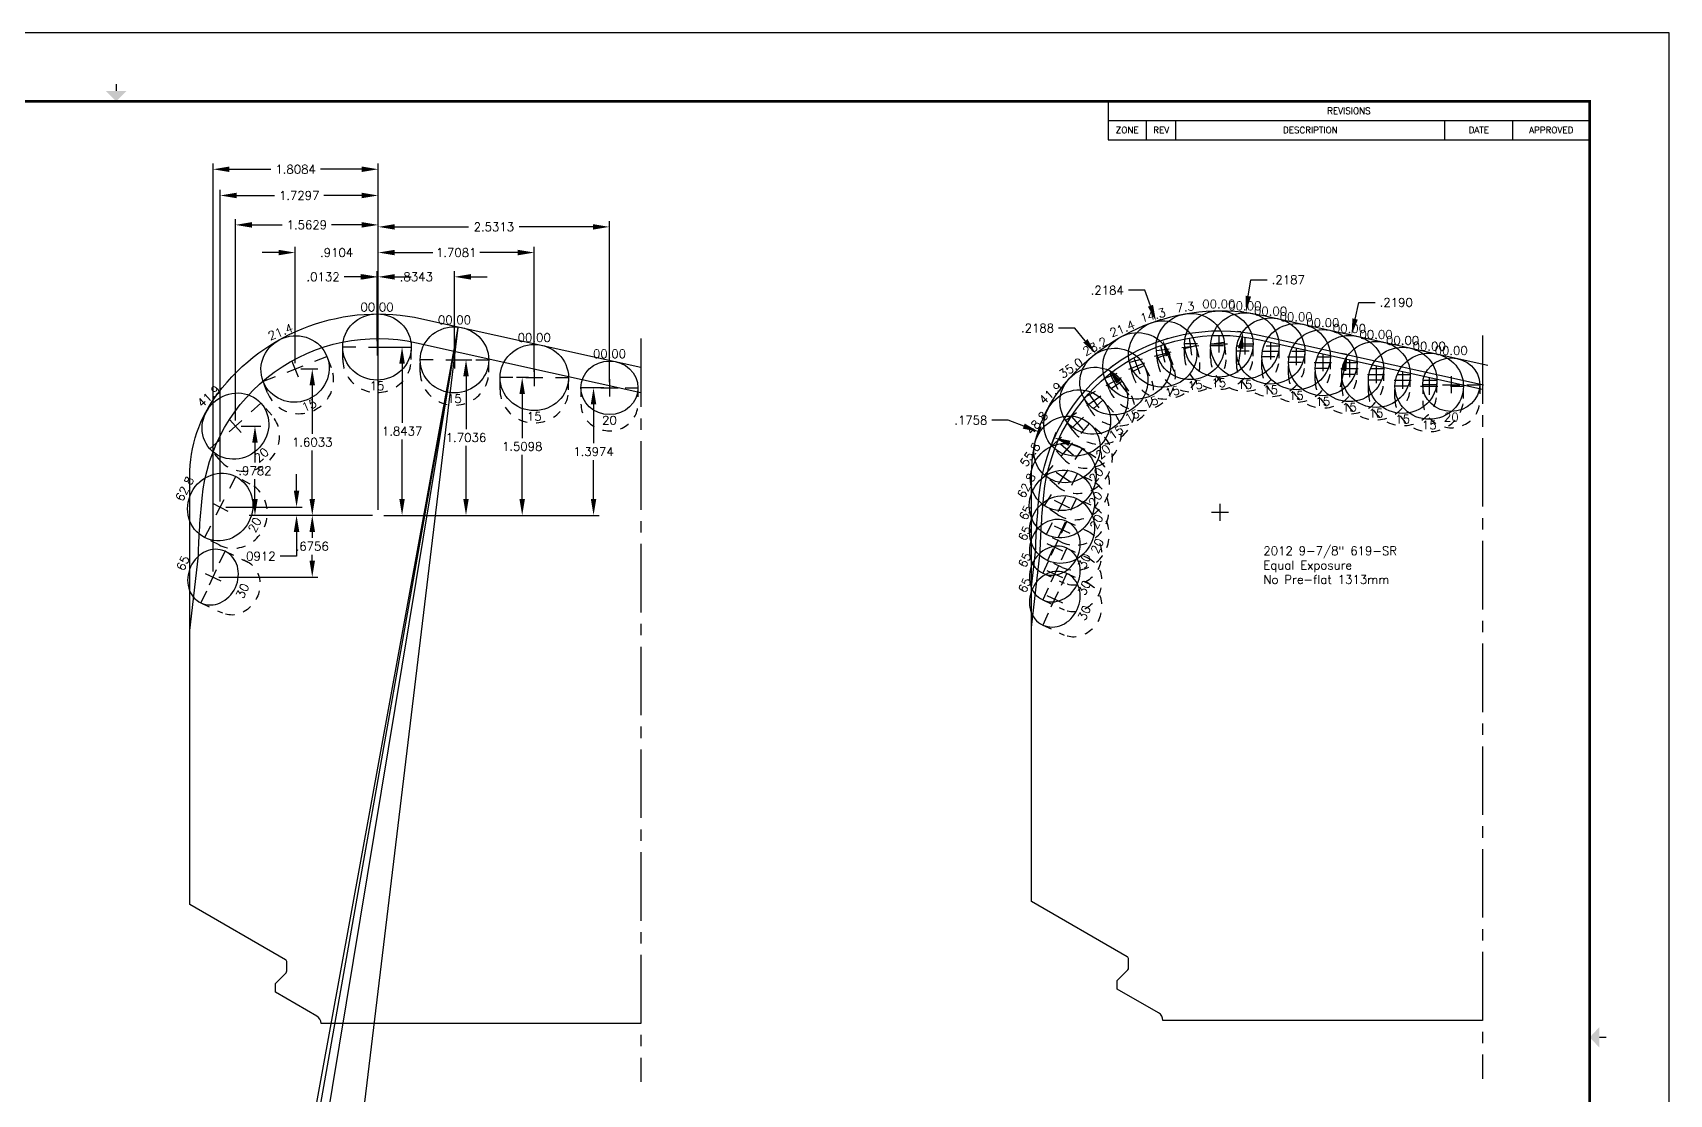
# Model space of a CAD drawing. Extents: x 0 to 34, y 0 to 22.
# Drawn here: x 16.09 to 34, y 10.38 to 22 of the extents above; entities that cross this region are included whole.
import ezdxf
from ezdxf.enums import TextEntityAlignment as Align

# ---------------------------------------------------------------- set-up
doc = ezdxf.new("R2010")
doc.units = 0
doc.header["$MEASUREMENT"] = 0
doc.header["$PDMODE"] = 3
doc.linetypes.add('CENTER2', pattern=[1.125, 0.75, -0.125, 0.125, -0.125])
doc.linetypes.add('HIDDEN2', pattern=[0.1875, 0.125, -0.0625])
doc.layers.get('0').update_dxf_attribs({"linetype": 'CONTINUOUS'})
doc.layers.get('Defpoints').update_dxf_attribs({"color": 10, "linetype": 'CONTINUOUS'})
for name, color, linetype in [('Blade1', 40, 'CONTINUOUS'), ('Blade3', 210, 'CONTINUOUS'), ('Blade5', 112, 'CONTINUOUS'), ('CLine', 5, 'CENTER2'), ('Dims', 4, 'CONTINUOUS'), ('Title Block', 7, 'CONTINUOUS')]:
    doc.layers.add(name, color=color, linetype=linetype)
doc.styles.add('RomanD', font='romand.shx', dxfattribs={"width": 0.9})
doc.styles.add('RomanS', font='romans')
doc.dimstyles.get("Standard").update_dxf_attribs({"dimtxt": 0.094, "dimasz": 0.18, "dimexe": 0.0625, "dimexo": 0.0625, "dimgap": 0.045, "dimtad": 0, "dimtih": 1, "dimtoh": 1, "dimdec": 4, "dimzin": 4, "dimdsep": 46, "dimtxsty": 'RomanS', "dimcen": 0.09, "dimazin": 1, "dimtfac": 1, "dimtdec": 4, "dimtofl": 0, "dimtmove": 0, "dimatfit": 1, "dimfxl": 1, "dimtolj": 1, "dimtzin": 0, "dimarcsym": 0})

# ---------------------------------------------------------------- blocks, each defined once
blk = doc.blocks.new('COT_Dblock')
at = {"layer": 'Defpoints'}
blk.add_point((33.812, 21.812), dxfattribs=at)
at = {"layer": 'Title Block'}
for p, q in [((27.857, 21.25), (27.857, 20.828)), ((27.857, 21.039), (33.13, 21.039)), ((28.278, 20.828), (28.278, 21.039)), ((28.599, 20.828), (28.599, 21.039)), ((31.544, 20.828), (31.544, 21.039)), ((32.286, 20.828), (32.286, 21.039)), ((27.857, 20.828), (33.13, 20.828))]:
    blk.add_line(p, q, dxfattribs=at)
at = {"layer": 'Title Block', "color": 8}
blk.add_lwpolyline([(0, 0), (34, 0), (34, 22), (0, 22)], close=True, dxfattribs=at)
at = {"layer": 'Title Block', "const_width": 0.015}
for points in [[(17, 21.438), (17, 21.363)], [(33.31, 11), (33.235, 11)]]:
    blk.add_lwpolyline(points, dxfattribs=at)
at = {"layer": 'Title Block', "const_width": 0.03}
blk.add_lwpolyline([(33.13, 21.25), (0.87, 21.25), (0.87, 0.75), (33.13, 0.75)], close=True, dxfattribs=at)
at = {"layer": 'Title Block'}
for points in [[(16.887, 21.363), (17.113, 21.363), (17, 21.25)], [(33.235, 10.887), (33.235, 11.113), (33.13, 11)]]:
    blk.add_solid(points, dxfattribs=at)
at = {"layer": 'Title Block', "style": 'RomanS'}
for s, height, p in [('REVISIONS', 0.0703, (30.493, 21.145)), ('ZONE', 0.0703, (28.067, 20.934)), ('REV', 0.0703, (28.439, 20.934)), ('DESCRIPTION', 0.07031, (30.071, 20.934)), ('DATE', 0.0703, (31.915, 20.934)), ('APPROVED', 0.0703, (32.708, 20.934))]:
    blk.add_text(s, height=height, dxfattribs=at).set_placement(p, align=Align.MIDDLE_CENTER)
at = {"layer": 'Title Block', "color": 1, "style": 'RomanS', "flags": 8}
for tag, p in [('FNAME', (0.62, 3.75)), ('REVDATE', (0.62, 2.25)), ('USER', (0.62, 0.75))]:
    blk.add_attdef(tag, text='', height=0.047, rotation=90, dxfattribs=at).set_placement(p, align=Align.BOTTOM_LEFT)
at = {"layer": 'Title Block', "color": 3, "style": 'RomanS', "flags": 8}
blk.add_attdef('DRAWN', text='', height=0.11, dxfattribs=at).set_placement((28.7, 1.984), align=Align.MIDDLE_CENTER)
for tag, p in [('DDATE', (28.356, 1.672)), ('CHECK', (28.356, 1.406)), ('MATRL', (28.356, 1.149)), ('PDATE', (28.356, 0.883)), ('SCALE', (29.896, 0.855)), ('SHEET', (32.005, 0.855))]:
    blk.add_attdef(tag, text='', height=0.094, dxfattribs=at).set_placement(p, align=Align.MIDDLE_LEFT)
at = {"layer": 'Title Block', "color": 3, "style": 'RomanD', "width": 0.9, "flags": 8}
for tag, height, p in [('TITL1', 0.125, (31.337, 1.684)), ('TITL2', 0.094, (31.337, 1.514)), ('TITL3', 0.094, (31.337, 1.374))]:
    blk.add_attdef(tag, text='', height=height, dxfattribs=at).set_placement(p, align=Align.MIDDLE_CENTER)
at = {"layer": 'Title Block', "color": 3, "style": 'RomanS', "flags": 8}
for tag, p in [('FSCM#', (30.337, 1.121)), ('DWG#', (31.81, 1.121)), ('REV#', (32.97, 1.121))]:
    blk.add_attdef(tag, text='', height=0.094, dxfattribs=at).set_placement(p, align=Align.TOP_CENTER)
blk = doc.blocks.new('CMark')
at = {"layer": 'CLine'}
for p, q in [((-0.094, 0), (0.094, 0)), ((0, 0.094), (0, -0.094))]:
    blk.add_line(p, q, dxfattribs=at)
blk = doc.blocks.new('1613@20')
for p, q in [((-0.17, 0), (-0.312, 0)), ((0.171, 0), (0.312, 0))]:
    blk.add_line(p, q)
at = {"color": 8, "linetype": 'HIDDEN2', "ltscale": 0.5}
blk.add_line((-0.312, 0), (-0.312, -0.178), dxfattribs=at)
at = {"color": 8, "linetype": 'HIDDEN2', "ltscale": 0.5, "flags": 128}
blk.add_lwpolyline([(0.312, 0), (0.312, -0.178)], dxfattribs=at)
blk.add_ellipse((0, 0), major_axis=(-0.312, 0), ratio=0.939693, start_param=-3.141592653589793, end_param=3.141592653589793)
at = {"color": 8, "linetype": 'HIDDEN2', "ltscale": 0.5}
blk.add_ellipse((0, -0.178), major_axis=(-0.312, 0), ratio=0.939693, start_param=0, end_param=3.141593, dxfattribs=at)
blk.add_blockref('CMark', (0, 0))
at = {"style": 'RomanS'}
blk.add_text('20', height=0.094, dxfattribs=at).set_placement((0, -0.356), align=Align.MIDDLE_CENTER)
blk.add_attdef('ANG', text='', height=0.094, dxfattribs=at).set_placement((0, 0.298), align=Align.BOTTOM_CENTER)
blk = doc.blocks.new('1913@15')
for p, q in [((-0.233, 0), (-0.375, 0)), ((0.233, 0), (0.375, 0))]:
    blk.add_line(p, q)
at = {"color": 8, "linetype": 'HIDDEN2', "ltscale": 0.5}
for p, q in [((-0.375, -0.135), (-0.375, 0)), ((0.375, -0.135), (0.375, 0))]:
    blk.add_line(p, q, dxfattribs=at)
blk.add_ellipse((0, 0), major_axis=(-0.375, 0), ratio=0.965926)
blk.add_ellipse((0, -0.135), major_axis=(-0.375, 0), ratio=0.965926, start_param=0, end_param=3.141593, dxfattribs=at)
blk.add_blockref('CMark', (0, 0))
at = {"style": 'RomanS'}
blk.add_text('15', height=0.094, dxfattribs=at).set_placement((0, -0.425), align=Align.MIDDLE_CENTER)
blk.add_attdef('ANG', text='', height=0.094, dxfattribs=at).set_placement((0, 0.362), align=Align.BOTTOM_CENTER)
blk = doc.blocks.new('*D179')
at = {"layer": 'Defpoints', "color": 0, "transparency": 16777216}
for p in [(21.444, 18.225), (21.576, 18.225), (19.868, 16.715)]:
    blk.add_point(p, dxfattribs=at)
at = {"layer": 'Dims', "color": 0, "lineweight": -2, "transparency": 16777216}
for p, q in [((21.514, 18.225), (21.381, 18.225)), ((21.444, 18.045), (21.444, 17.562)), ((21.444, 16.895), (21.444, 17.378)), ((19.931, 16.715), (21.506, 16.715))]:
    blk.add_line(p, q, dxfattribs=at)
at = {"layer": 'Dims', "color": 0, "transparency": 16777216}
for points in [[(21.414, 18.045), (21.474, 18.045), (21.444, 18.225)], [(21.414, 16.895), (21.474, 16.895), (21.444, 16.715)]]:
    blk.add_solid(points, dxfattribs=at)
at = {"layer": 'Dims', "color": 0, "transparency": 16777216, "insert": (21.444, 17.47), "char_height": 0.094, "attachment_point": 5, "style": 'RomanS'}
blk.add_mtext('\\A1;1.5098', dxfattribs=at)
blk = doc.blocks.new('*D180')
at = {"layer": 'Defpoints', "color": 0, "transparency": 16777216}
for p in [(20.702, 18.418), (20.829, 18.418), (19.868, 16.715)]:
    blk.add_point(p, dxfattribs=at)
at = {"layer": 'Dims', "color": 0, "lineweight": -2, "transparency": 16777216}
for p, q in [((20.765, 18.418), (20.892, 18.418)), ((20.829, 18.238), (20.829, 17.659)), ((20.829, 16.895), (20.829, 17.475)), ((19.931, 16.715), (20.892, 16.715))]:
    blk.add_line(p, q, dxfattribs=at)
at = {"layer": 'Dims', "color": 0, "transparency": 16777216}
for points in [[(20.799, 18.238), (20.859, 18.238), (20.829, 18.418)], [(20.799, 16.895), (20.859, 16.895), (20.829, 16.715)]]:
    blk.add_solid(points, dxfattribs=at)
at = {"layer": 'Dims', "color": 0, "transparency": 16777216, "insert": (20.829, 17.567), "char_height": 0.094, "attachment_point": 5, "style": 'RomanS'}
blk.add_mtext('\\A1;1.7036', dxfattribs=at)
blk = doc.blocks.new('*D181')
at = {"layer": 'Defpoints', "color": 0, "transparency": 16777216}
for p in [(21.576, 19.593), (21.576, 18.225), (19.868, 16.715)]:
    blk.add_point(p, dxfattribs=at)
at = {"layer": 'Dims', "color": 0, "lineweight": -2, "transparency": 16777216}
for p, q in [((19.868, 16.777), (19.868, 19.656)), ((20.048, 19.593), (20.464, 19.593)), ((21.396, 19.593), (20.98, 19.593)), ((21.576, 18.287), (21.576, 19.656))]:
    blk.add_line(p, q, dxfattribs=at)
at = {"layer": 'Dims', "color": 0, "transparency": 16777216}
for points in [[(20.048, 19.623), (20.048, 19.563), (19.868, 19.593)], [(21.396, 19.623), (21.396, 19.563), (21.576, 19.593)]]:
    blk.add_solid(points, dxfattribs=at)
at = {"layer": 'Dims', "color": 0, "transparency": 16777216, "insert": (20.722, 19.593), "char_height": 0.094, "attachment_point": 5, "style": 'RomanS'}
blk.add_mtext('\\A1;1.7081', dxfattribs=at)
blk = doc.blocks.new('*D182')
at = {"layer": 'Defpoints', "color": 0, "transparency": 16777216}
for p in [(20.702, 19.327), (20.702, 18.418), (19.868, 16.715)]:
    blk.add_point(p, dxfattribs=at)
at = {"layer": 'Dims', "color": 0, "lineweight": -2, "transparency": 16777216}
for p, q in [((19.868, 16.777), (19.868, 19.39)), ((20.702, 18.481), (20.702, 19.39)), ((19.688, 19.327), (19.508, 19.327)), ((20.882, 19.327), (21.062, 19.327))]:
    blk.add_line(p, q, dxfattribs=at)
at = {"layer": 'Dims', "color": 0, "transparency": 16777216}
for points in [[(19.688, 19.357), (19.688, 19.297), (19.868, 19.327)], [(20.882, 19.357), (20.882, 19.297), (20.702, 19.327)]]:
    blk.add_solid(points, dxfattribs=at)
at = {"layer": 'Dims', "color": 0, "transparency": 16777216, "insert": (20.285, 19.327), "char_height": 0.094, "attachment_point": 5, "style": 'RomanS'}
blk.add_mtext('\\A1;.8343', dxfattribs=at)
blk = doc.blocks.new('*D183')
at = {"layer": 'Defpoints', "color": 0, "transparency": 16777216}
for p in [(22.225, 18.112), (22.399, 18.112), (19.868, 16.715)]:
    blk.add_point(p, dxfattribs=at)
at = {"layer": 'Dims', "color": 0, "lineweight": -2, "transparency": 16777216}
for p, q in [((22.337, 18.112), (22.163, 18.112)), ((22.225, 17.932), (22.225, 17.505)), ((22.225, 16.895), (22.225, 17.321)), ((19.931, 16.715), (22.288, 16.715))]:
    blk.add_line(p, q, dxfattribs=at)
at = {"layer": 'Dims', "color": 0, "transparency": 16777216}
for points in [[(22.195, 17.932), (22.255, 17.932), (22.225, 18.112)], [(22.195, 16.895), (22.255, 16.895), (22.225, 16.715)]]:
    blk.add_solid(points, dxfattribs=at)
at = {"layer": 'Dims', "color": 0, "transparency": 16777216, "insert": (22.225, 17.413), "char_height": 0.094, "attachment_point": 5, "style": 'RomanS'}
blk.add_mtext('\\A1;1.3974', dxfattribs=at)
blk = doc.blocks.new('*D184')
at = {"layer": 'Defpoints', "color": 0, "transparency": 16777216}
for p in [(22.399, 19.874), (22.399, 18.112), (19.868, 16.715)]:
    blk.add_point(p, dxfattribs=at)
at = {"layer": 'Dims', "color": 0, "lineweight": -2, "transparency": 16777216}
for p, q in [((19.868, 16.777), (19.868, 19.937)), ((22.399, 18.175), (22.399, 19.937)), ((20.048, 19.874), (20.856, 19.874)), ((22.219, 19.874), (21.411, 19.874))]:
    blk.add_line(p, q, dxfattribs=at)
at = {"layer": 'Dims', "color": 0, "transparency": 16777216}
for points in [[(20.048, 19.904), (20.048, 19.844), (19.868, 19.874)], [(22.219, 19.904), (22.219, 19.844), (22.399, 19.874)]]:
    blk.add_solid(points, dxfattribs=at)
at = {"layer": 'Dims', "color": 0, "transparency": 16777216, "insert": (21.134, 19.874), "char_height": 0.094, "attachment_point": 5, "style": 'RomanS'}
blk.add_mtext('\\A1;2.5313', dxfattribs=at)
blk = doc.blocks.new('*D185')
at = {"layer": 'Defpoints', "color": 0, "transparency": 16777216}
for p in [(19.855, 18.558), (20.129, 18.558), (19.868, 16.715)]:
    blk.add_point(p, dxfattribs=at)
at = {"layer": 'Dims', "color": 0, "lineweight": -2, "transparency": 16777216}
for p, q in [((19.917, 18.558), (20.191, 18.558)), ((20.129, 18.378), (20.129, 17.729)), ((20.129, 16.895), (20.129, 17.545)), ((19.931, 16.715), (20.191, 16.715))]:
    blk.add_line(p, q, dxfattribs=at)
at = {"layer": 'Dims', "color": 0, "transparency": 16777216}
for points in [[(20.099, 18.378), (20.159, 18.378), (20.129, 18.558)], [(20.099, 16.895), (20.159, 16.895), (20.129, 16.715)]]:
    blk.add_solid(points, dxfattribs=at)
at = {"layer": 'Dims', "color": 0, "transparency": 16777216, "insert": (20.129, 17.637), "char_height": 0.094, "attachment_point": 5, "style": 'RomanS'}
blk.add_mtext('\\A1;1.8437', dxfattribs=at)
blk = doc.blocks.new('*D186')
at = {"layer": 'Defpoints', "color": 0, "transparency": 16777216}
for p in [(19.855, 19.327), (19.855, 18.558), (19.868, 16.715)]:
    blk.add_point(p, dxfattribs=at)
at = {"layer": 'Dims', "color": 0, "lineweight": -2, "transparency": 16777216}
for p, q in [((19.855, 18.621), (19.855, 19.39)), ((19.868, 16.777), (19.868, 19.39)), ((19.675, 19.327), (19.495, 19.327)), ((20.048, 19.327), (20.228, 19.327))]:
    blk.add_line(p, q, dxfattribs=at)
at = {"layer": 'Dims', "color": 0, "transparency": 16777216}
for points in [[(19.675, 19.357), (19.675, 19.297), (19.855, 19.327)], [(20.048, 19.357), (20.048, 19.297), (19.868, 19.327)]]:
    blk.add_solid(points, dxfattribs=at)
at = {"layer": 'Dims', "color": 0, "transparency": 16777216, "insert": (19.264, 19.327), "char_height": 0.094, "attachment_point": 5, "style": 'RomanS'}
blk.add_mtext('\\A1;.0132', dxfattribs=at)
blk = doc.blocks.new('*D187')
at = {"layer": 'Defpoints', "color": 0, "transparency": 16777216}
for p in [(18.958, 19.593), (18.958, 18.318), (19.868, 16.715)]:
    blk.add_point(p, dxfattribs=at)
at = {"layer": 'Dims', "color": 0, "lineweight": -2, "transparency": 16777216}
for p, q in [((18.778, 19.593), (18.598, 19.593)), ((18.958, 18.381), (18.958, 19.656)), ((19.868, 16.777), (19.868, 19.656)), ((20.048, 19.593), (20.228, 19.593))]:
    blk.add_line(p, q, dxfattribs=at)
at = {"layer": 'Dims', "color": 0, "transparency": 16777216}
for points in [[(18.778, 19.623), (18.778, 19.563), (18.958, 19.593)], [(20.048, 19.623), (20.048, 19.563), (19.868, 19.593)]]:
    blk.add_solid(points, dxfattribs=at)
at = {"layer": 'Dims', "color": 0, "transparency": 16777216, "insert": (19.413, 19.593), "char_height": 0.094, "attachment_point": 5, "style": 'RomanS'}
blk.add_mtext('\\A1;.9104', dxfattribs=at)
blk = doc.blocks.new('*D188')
at = {"layer": 'Defpoints', "color": 0, "transparency": 16777216}
for p in [(18.958, 18.318), (19.146, 18.318), (19.868, 16.715)]:
    blk.add_point(p, dxfattribs=at)
at = {"layer": 'Dims', "color": 0, "lineweight": -2, "transparency": 16777216}
for p, q in [((19.02, 18.318), (19.208, 18.318)), ((19.146, 18.138), (19.146, 17.608)), ((19.146, 16.895), (19.146, 17.424)), ((19.806, 16.715), (19.083, 16.715))]:
    blk.add_line(p, q, dxfattribs=at)
at = {"layer": 'Dims', "color": 0, "transparency": 16777216}
for points in [[(19.116, 18.138), (19.176, 18.138), (19.146, 18.318)], [(19.116, 16.895), (19.176, 16.895), (19.146, 16.715)]]:
    blk.add_solid(points, dxfattribs=at)
at = {"layer": 'Dims', "color": 0, "transparency": 16777216, "insert": (19.146, 17.516), "char_height": 0.094, "attachment_point": 5, "style": 'RomanS'}
blk.add_mtext('\\A1;1.6033', dxfattribs=at)
blk = doc.blocks.new('1913@20')
for p, q in [((-0.233, 0), (-0.375, 0)), ((0.233, 0), (0.375, 0))]:
    blk.add_line(p, q)
at = {"color": 8, "linetype": 'HIDDEN2', "ltscale": 0.5}
for p, q in [((-0.375, -0.178), (-0.375, 0)), ((0.375, -0.178), (0.375, 0))]:
    blk.add_line(p, q, dxfattribs=at)
blk.add_ellipse((0, 0), major_axis=(-0.375, 0), ratio=0.939693)
blk.add_ellipse((0, -0.178), major_axis=(-0.375, 0), ratio=0.939693, start_param=0, end_param=3.141593, dxfattribs=at)
blk.add_blockref('CMark', (0, 0))
at = {"style": 'RomanS'}
blk.add_text('20', height=0.094, dxfattribs=at).set_placement((0, -0.425), align=Align.MIDDLE_CENTER)
blk.add_attdef('ANG', text='', height=0.094, dxfattribs=at).set_placement((0, 0.362), align=Align.BOTTOM_CENTER)
blk = doc.blocks.new('*D192')
at = {"layer": 'Defpoints', "color": 0, "transparency": 16777216}
for p in [(18.305, 17.693), (18.519, 17.693), (19.868, 16.715)]:
    blk.add_point(p, dxfattribs=at)
at = {"layer": 'Dims', "color": 0, "lineweight": -2, "transparency": 16777216}
for p, q in [((18.368, 17.693), (18.582, 17.693)), ((18.519, 17.513), (18.519, 17.296)), ((18.519, 16.895), (18.519, 17.112)), ((19.806, 16.715), (18.457, 16.715))]:
    blk.add_line(p, q, dxfattribs=at)
at = {"layer": 'Dims', "color": 0, "transparency": 16777216}
for points in [[(18.489, 17.513), (18.549, 17.513), (18.519, 17.693)], [(18.489, 16.895), (18.549, 16.895), (18.519, 16.715)]]:
    blk.add_solid(points, dxfattribs=at)
at = {"layer": 'Dims', "color": 0, "transparency": 16777216, "insert": (18.519, 17.204), "char_height": 0.094, "attachment_point": 5, "style": 'RomanS'}
blk.add_mtext('\\A1;.9782', dxfattribs=at)
blk = doc.blocks.new('*D193')
at = {"layer": 'Defpoints', "color": 0, "transparency": 16777216}
for p in [(18.305, 19.896), (18.305, 17.693), (19.868, 16.715)]:
    blk.add_point(p, dxfattribs=at)
at = {"layer": 'Dims', "color": 0, "lineweight": -2, "transparency": 16777216}
for p, q in [((18.305, 17.755), (18.305, 19.959)), ((18.485, 19.896), (18.818, 19.896)), ((19.688, 19.896), (19.355, 19.896)), ((19.868, 16.777), (19.868, 19.959))]:
    blk.add_line(p, q, dxfattribs=at)
at = {"layer": 'Dims', "color": 0, "transparency": 16777216}
for points in [[(18.485, 19.926), (18.485, 19.866), (18.305, 19.896)], [(19.688, 19.926), (19.688, 19.866), (19.868, 19.896)]]:
    blk.add_solid(points, dxfattribs=at)
at = {"layer": 'Dims', "color": 0, "transparency": 16777216, "insert": (19.087, 19.896), "char_height": 0.094, "attachment_point": 5, "style": 'RomanS'}
blk.add_mtext('\\A1;1.5629', dxfattribs=at)
blk = doc.blocks.new('*D197')
at = {"layer": 'Defpoints', "color": 0, "transparency": 16777216}
for p in [(18.138, 20.218), (18.138, 16.806), (19.868, 16.715)]:
    blk.add_point(p, dxfattribs=at)
at = {"layer": 'Dims', "color": 0, "lineweight": -2, "transparency": 16777216}
for p, q in [((18.138, 16.868), (18.138, 20.28)), ((19.868, 16.777), (19.868, 20.28)), ((18.318, 20.218), (18.732, 20.218)), ((19.688, 20.218), (19.274, 20.218))]:
    blk.add_line(p, q, dxfattribs=at)
at = {"layer": 'Dims', "color": 0, "transparency": 16777216}
for points in [[(18.318, 20.248), (18.318, 20.188), (18.138, 20.218)], [(19.688, 20.248), (19.688, 20.188), (19.868, 20.218)]]:
    blk.add_solid(points, dxfattribs=at)
at = {"layer": 'Dims', "color": 0, "transparency": 16777216, "insert": (19.003, 20.218), "char_height": 0.094, "attachment_point": 5, "style": 'RomanS'}
blk.add_mtext('\\A1;1.7297', dxfattribs=at)
blk = doc.blocks.new('*D198')
at = {"layer": 'Defpoints', "color": 0, "transparency": 16777216}
for p in [(18.138, 16.806), (18.974, 16.806), (19.868, 16.715)]:
    blk.add_point(p, dxfattribs=at)
at = {"layer": 'Dims', "color": 0, "lineweight": -2, "transparency": 16777216}
for p, q in [((18.974, 16.986), (18.974, 17.166)), ((18.201, 16.806), (19.037, 16.806)), ((19.806, 16.715), (18.912, 16.715)), ((18.974, 16.535), (18.974, 16.269)), ((18.974, 16.269), (18.794, 16.269))]:
    blk.add_line(p, q, dxfattribs=at)
at = {"layer": 'Dims', "color": 0, "transparency": 16777216}
for points in [[(18.944, 16.986), (19.004, 16.986), (18.974, 16.806)], [(18.944, 16.535), (19.004, 16.535), (18.974, 16.715)]]:
    blk.add_solid(points, dxfattribs=at)
at = {"layer": 'Dims', "color": 0, "transparency": 16777216, "insert": (18.563, 16.269), "char_height": 0.094, "attachment_point": 5, "style": 'RomanS'}
blk.add_mtext('\\A1;.0912', dxfattribs=at)
blk = doc.blocks.new('1613@30')
for p, q in [((-0.17, 0), (-0.312, 0)), ((0.171, 0), (0.312, 0))]:
    blk.add_line(p, q)
at = {"color": 8, "linetype": 'HIDDEN2', "ltscale": 0.5}
blk.add_line((-0.312, 0), (-0.312, -0.26), dxfattribs=at)
at = {"color": 8, "linetype": 'HIDDEN2', "ltscale": 0.5, "flags": 128}
blk.add_lwpolyline([(0.312, 0), (0.312, -0.26)], dxfattribs=at)
at = {"extrusion": (0, 0, -1)}
blk.add_ellipse((0, 0), major_axis=(-0.312, 0), ratio=0.866025, start_param=-3.141592653589793, end_param=3.141592653589793, dxfattribs=at)
at = {"color": 8, "linetype": 'HIDDEN2', "ltscale": 0.5, "extrusion": (0, 0, -1)}
blk.add_ellipse((0, -0.26), major_axis=(-0.312, 0), ratio=0.866025, start_param=3.068877, end_param=6.355901, dxfattribs=at)
blk.add_blockref('CMark', (0, 0))
at = {"style": 'RomanS'}
blk.add_text('30', height=0.094, dxfattribs=at).set_placement((0, -0.356), align=Align.MIDDLE_CENTER)
blk.add_attdef('ANG', text='', height=0.094, dxfattribs=at).set_placement((0, 0.287), align=Align.BOTTOM_CENTER)
blk = doc.blocks.new('*D202')
at = {"layer": 'Defpoints', "color": 0, "transparency": 16777216}
for p in [(19.868, 16.715), (18.06, 16.039), (19.146, 16.039)]:
    blk.add_point(p, dxfattribs=at)
at = {"layer": 'Dims', "color": 0, "lineweight": -2, "transparency": 16777216}
for p, q in [((19.806, 16.715), (19.083, 16.715)), ((19.146, 16.535), (19.146, 16.469)), ((19.146, 16.219), (19.146, 16.285)), ((18.122, 16.039), (19.208, 16.039))]:
    blk.add_line(p, q, dxfattribs=at)
at = {"layer": 'Dims', "color": 0, "transparency": 16777216}
for points in [[(19.116, 16.535), (19.176, 16.535), (19.146, 16.715)], [(19.116, 16.219), (19.176, 16.219), (19.146, 16.039)]]:
    blk.add_solid(points, dxfattribs=at)
at = {"layer": 'Dims', "color": 0, "transparency": 16777216, "insert": (19.146, 16.377), "char_height": 0.094, "attachment_point": 5, "style": 'RomanS'}
blk.add_mtext('\\A1;.6756', dxfattribs=at)
blk = doc.blocks.new('*D203')
at = {"layer": 'Defpoints', "color": 0, "transparency": 16777216}
for p in [(18.06, 20.505), (19.868, 16.715), (18.06, 16.039)]:
    blk.add_point(p, dxfattribs=at)
at = {"layer": 'Dims', "color": 0, "lineweight": -2, "transparency": 16777216}
for p, q in [((18.06, 16.102), (18.06, 20.568)), ((18.24, 20.505), (18.691, 20.505)), ((19.688, 20.505), (19.237, 20.505)), ((19.868, 16.777), (19.868, 20.568))]:
    blk.add_line(p, q, dxfattribs=at)
at = {"layer": 'Dims', "color": 0, "transparency": 16777216}
for points in [[(18.24, 20.535), (18.24, 20.475), (18.06, 20.505)], [(19.688, 20.535), (19.688, 20.475), (19.868, 20.505)]]:
    blk.add_solid(points, dxfattribs=at)
at = {"layer": 'Dims', "color": 0, "transparency": 16777216, "insert": (18.964, 20.505), "char_height": 0.094, "attachment_point": 5, "style": 'RomanS'}
blk.add_mtext('\\A1;1.8084', dxfattribs=at)
blk = doc.blocks.new('*D272')
at = {"color": 0, "lineweight": -2, "transparency": 16777216}
for p, q in [((26.765, 17.757), (26.585, 17.757)), ((26.934, 17.693), (26.765, 17.757)), ((27.081, 17.572), (27.124, 17.688)), ((27.245, 17.51), (27.289, 17.626)), ((27.435, 17.503), (27.603, 17.44))]:
    blk.add_line(p, q, dxfattribs=at)
at = {"color": 0, "transparency": 16777216}
for points in [[(26.944, 17.721), (26.923, 17.665), (27.102, 17.629)], [(27.446, 17.532), (27.424, 17.475), (27.267, 17.567)]]:
    blk.add_solid(points, dxfattribs=at)
at = {"layer": 'Defpoints', "color": 0, "transparency": 16777216}
for p in [(27.267, 17.567), (27.058, 17.514), (27.223, 17.451)]:
    blk.add_point(p, dxfattribs=at)
at = {"color": 0, "transparency": 16777216, "insert": (26.355, 17.757), "char_height": 0.094, "attachment_point": 5, "style": 'RomanS'}
blk.add_mtext('\\A1;.1758', dxfattribs=at)
blk = doc.blocks.new('*D273')
at = {"color": 0, "lineweight": -2, "transparency": 16777216}
for p, q in [((27.495, 18.766), (27.315, 18.766)), ((27.608, 18.626), (27.495, 18.766)), ((27.745, 18.505), (27.77, 18.525)), ((27.882, 18.334), (27.908, 18.355)), ((27.972, 18.176), (28.085, 18.036))]:
    blk.add_line(p, q, dxfattribs=at)
at = {"color": 0, "transparency": 16777216}
for points in [[(27.632, 18.645), (27.585, 18.607), (27.721, 18.486)], [(27.995, 18.195), (27.949, 18.157), (27.859, 18.316)]]:
    blk.add_solid(points, dxfattribs=at)
at = {"layer": 'Defpoints', "color": 0, "transparency": 16777216}
for p in [(27.696, 18.465), (27.834, 18.295), (27.859, 18.316)]:
    blk.add_point(p, dxfattribs=at)
at = {"color": 0, "transparency": 16777216, "insert": (27.085, 18.766), "char_height": 0.094, "attachment_point": 5, "style": 'RomanS'}
blk.add_mtext('\\A1;.2188', dxfattribs=at)
blk = doc.blocks.new('*D274')
at = {"color": 0, "lineweight": -2, "transparency": 16777216}
for p, q in [((28.261, 19.18), (28.081, 19.18)), ((28.321, 19.011), (28.261, 19.18)), ((28.401, 18.848), (28.44, 18.862)), ((28.474, 18.642), (28.514, 18.656)), ((28.515, 18.466), (28.576, 18.296))]:
    blk.add_line(p, q, dxfattribs=at)
at = {"color": 0, "transparency": 16777216}
for points in [[(28.349, 19.021), (28.293, 19), (28.382, 18.841)], [(28.543, 18.476), (28.487, 18.456), (28.455, 18.635)]]:
    blk.add_solid(points, dxfattribs=at)
at = {"layer": 'Defpoints', "color": 0, "transparency": 16777216}
for p in [(28.342, 18.827), (28.455, 18.635), (28.415, 18.621)]:
    blk.add_point(p, dxfattribs=at)
at = {"color": 0, "transparency": 16777216, "insert": (27.848, 19.18), "char_height": 0.094, "attachment_point": 5, "style": 'RomanS'}
blk.add_mtext('\\A1;.2184', dxfattribs=at)
blk = doc.blocks.new('*D275')
at = {"color": 0, "lineweight": -2, "transparency": 16777216}
for p, q in [((29.392, 19.115), (29.419, 19.295)), ((29.419, 19.295), (29.599, 19.295)), ((29.344, 18.94), (29.304, 18.946)), ((29.312, 18.724), (29.272, 18.73)), ((29.307, 18.543), (29.281, 18.365))]:
    blk.add_line(p, q, dxfattribs=at)
at = {"color": 0, "transparency": 16777216}
for points in [[(29.363, 19.12), (29.422, 19.111), (29.366, 18.937)], [(29.278, 18.547), (29.337, 18.538), (29.334, 18.721)]]:
    blk.add_solid(points, dxfattribs=at)
at = {"layer": 'Defpoints', "color": 0, "transparency": 16777216}
for p in [(29.406, 18.931), (29.334, 18.721), (29.374, 18.715)]:
    blk.add_point(p, dxfattribs=at)
at = {"color": 0, "transparency": 16777216, "insert": (29.83, 19.295), "char_height": 0.094, "attachment_point": 5, "style": 'RomanS'}
blk.add_mtext('\\A1;.2187', dxfattribs=at)
blk = doc.blocks.new('*D276')
at = {"color": 0, "lineweight": -2, "transparency": 16777216}
for p, q in [((30.561, 18.865), (30.602, 19.047)), ((30.602, 19.047), (30.782, 19.047)), ((30.516, 18.691), (30.461, 18.703)), ((30.469, 18.477), (30.414, 18.489)), ((30.436, 18.3), (30.397, 18.124))]:
    blk.add_line(p, q, dxfattribs=at)
at = {"color": 0, "transparency": 16777216}
for points in [[(30.532, 18.872), (30.591, 18.859), (30.522, 18.69)], [(30.407, 18.307), (30.465, 18.294), (30.475, 18.476)]]:
    blk.add_solid(points, dxfattribs=at)
at = {"layer": 'Defpoints', "color": 0, "transparency": 16777216}
for p in [(30.577, 18.677), (30.475, 18.476), (30.53, 18.464)]:
    blk.add_point(p, dxfattribs=at)
at = {"color": 0, "transparency": 16777216, "insert": (31.012, 19.047), "char_height": 0.094, "attachment_point": 5, "style": 'RomanS'}
blk.add_mtext('\\A1;.2190', dxfattribs=at)

msp = doc.modelspace()

# ---------------------------------------------------------------- linework, layer by layer
at = {"flags": 128}
for points in [[(22.74306, 11.15224), (19.92806, 11.15224), (19.24306, 11.15224, 0.26794919), (19.19618, 11.23343), (18.74306, 11.49504), (18.74306, 11.58974), (18.85891, 11.70559, 0.19891237), (18.86806, 11.72768), (18.86806, 11.8217, 0.26794919), (18.85243, 11.84876), (17.80556, 12.45317), (17.80556, 15.45317), (17.89931, 16.27724, -0.01615843), (17.93962, 16.90192, -0.45023712), (20.28741, 18.60631), (22.74306, 18.06191)], [(31.95707, 11.18632), (29.14207, 11.18632), (28.45707, 11.18632, 0.26794919), (28.41019, 11.26751), (27.95707, 11.52913), (27.95707, 11.62382), (28.07292, 11.73967, 0.19891237), (28.08207, 11.76177), (28.08207, 11.85578, 0.26794919), (28.06644, 11.88285), (27.01957, 12.48726), (27.01957, 15.48726), (27.11332, 16.31132, -0.01615843), (27.15363, 16.936, -0.45023712), (29.50142, 18.6404), (31.95707, 18.09599)]]:
    msp.add_lwpolyline(points, format="xyb", dxfattribs=at)
at = {"color": 8, "flags": 128}
msp.add_lwpolyline([(27.01957, 15.9296), (27.06341, 16.31496, -0.01610624), (27.10386, 16.94083, -0.45023712), (29.51224, 18.68921), (31.96789, 18.14481)], format="xyb", dxfattribs=at)
at = {"layer": 'CLine'}
for p, q in [((22.74306, 18.65224), (22.74306, 10.51154)), ((31.95707, 18.68632), (31.95707, 10.54563))]:
    msp.add_line(p, q, dxfattribs=at)
at = {"layer": 'CLine', "color": 1, "linetype": 'Continuous', "flags": 128}
for points in [[(17.80556, 15.45317), (17.80556, 17.1423, -0.1639294), (18.11138, 18.05, -0.29271112), (20.34564, 18.86899), (22.74306, 18.33749)], [(27.01957, 15.48726), (27.01957, 17.17638, -0.1639294), (27.32539, 18.08409, -0.29271112), (29.55965, 18.90307), (32.0153, 18.35867)]]:
    msp.add_lwpolyline(points, format="xyb", dxfattribs=at)
msp.add_lwpolyline([(29.55965, 18.90306), (32.0153, 18.35866)], dxfattribs=at)
at = {"layer": 'Dims'}
for p in [(18.06594, 4.10794), (18.14403, 4.0939), (18.30971, 4.06552), (18.95921, 3.97269)]:
    msp.add_line(p, (20.74306, 18.77182), dxfattribs=at)

# ---------------------------------------------------------------- block references
at = {"layer": 'Blade1'}
for name, p in [('1913@15', (19.85484, 18.55844)), ('1913@15', (29.06885, 18.59253)), ('1913@15', (20.70233, 18.4183)), ('1913@15', (29.91634, 18.45239)), ('1913@15', (21.57612, 18.22459)), ('1913@15', (30.79013, 18.25867)), ('1613@20', (22.39931, 18.11211)), ('1613@20', (31.61332, 18.14619))]:
    msp.add_blockref(name, p, dxfattribs=at).add_auto_attribs({'ANG': '00.00'})
for name, p, rotation, values in [('1913@15', (18.95769, 18.31806), 21.4, {'ANG': '21.4'}), ('1913@15', (28.1717, 18.35215), 21.4, {'ANG': '21.4'}), ('1913@20', (18.3052, 17.69295), 41.90000000000001, {'ANG': '41.9'}), ('1913@20', (27.51921, 17.72703), 41.90000000000001, {'ANG': '41.9'}), ('1913@20', (18.13837, 16.80598), 62.8, {'ANG': '62.8'}), ('1913@20', (27.35238, 16.84007), 62.8, {'ANG': '62.8'}), ('1613@30', (18.05967, 16.03918), 65, {'ANG': '65'}), ('1613@30', (27.27367, 16.07326), 65, {'ANG': '65'})]:
    msp.add_blockref(name, p, dxfattribs=dict(at, rotation=rotation)).add_auto_attribs(values)
at = {"layer": 'Blade3'}
for p in [(29.35492, 18.57227), (30.2076, 18.38781), (31.08139, 18.1941)]:
    msp.add_blockref('1913@15', p, dxfattribs=at).add_auto_attribs({'ANG': '00.00'})
for name, p, rotation, values in [('1913@15', (28.45564, 18.48289), 14.3, {'ANG': '14.3'}), ('1913@15', (27.70116, 17.97051), 35, {'ANG': '35.0'}), ('1913@20', (27.36653, 17.13522), 55.8, {'ANG': '55.8'}), ('1613@30', (27.27367, 16.36582), 65, {'ANG': '65'})]:
    msp.add_blockref(name, p, dxfattribs=dict(at, rotation=rotation)).add_auto_attribs(values)
at = {"layer": 'Blade5'}
for name, p, rotation, values in [('1913@15', (28.75758, 18.5638), 7.300000000000001, {'ANG': '7.3'}), ('1913@15', (27.92065, 18.18079), 28.19999999999999, {'ANG': '28.2'}), ('1913@20', (27.40765, 17.43787), 48.8, {'ANG': '48.8'}), ('1913@20', (27.35238, 16.56072), 65, {'ANG': '65'}), ('1613@30', (27.27367, 15.79735), 65, {'ANG': '65'})]:
    msp.add_blockref(name, p, dxfattribs=dict(at, rotation=rotation)).add_auto_attribs(values)
for p in [(29.63607, 18.51452), (30.49886, 18.32324), (31.37265, 18.12953)]:
    msp.add_blockref('1913@15', p, dxfattribs=at).add_auto_attribs({'ANG': '00.00'})
at = {"layer": 'Dims'}
msp.add_blockref('CMark', (29.08207, 16.74882), dxfattribs=at)
at = {"layer": 'Title Block'}
msp.add_blockref('COT_Dblock', (0, 0), dxfattribs=at)

# ---------------------------------------------------------------- texts
at = {"insert": (29.55724, 16.37373), "char_height": 0.094, "attachment_point": 1, "style": 'RomanS'}
msp.add_mtext_dynamic_manual_height_columns('2012 9-7/8" 619-SR\\PEqual Exposure\\PNo Pre-flat 1313mm', width=1.9720253, gutter_width=0.47, heights=[0], dxfattribs=at)

# ---------------------------------------------------------------- dimensions: what is measured, and where the dimension line sits
for base, p1, p2, angle, picture, middle in [((29.33367, 18.72075), (29.40598, 18.93112), (29.37387, 18.71479), 261.557421, '*D275', (29.82973, 19.29539)), ((28.45482, 18.63521), (28.34214, 18.82694), (28.41541, 18.62118), 289.598559, '*D274', (27.8478, 19.18012)), ((30.47489, 18.4758), (30.57739, 18.67744), (30.52998, 18.46359), 257.5, '*D276', (31.01238, 19.0474)), ((27.85895, 18.31573), (27.69608, 18.46547), (27.83354, 18.29522), 308.916828, '*D273', (27.08458, 18.76609)), ((27.26663, 17.56712), (27.05846, 17.51363), (27.22292, 17.45148), 339.296283, '*D272', (26.35465, 17.75655))]:
    dim = msp.add_linear_dim(base=base, p1=p1, p2=p2, angle=angle, dimstyle='Standard')
    dim.commit()
    dim.dimension.update_dxf_attribs({"geometry": picture, "text_midpoint": middle, "dimtype": 161})
at = {"layer": 'Dims'}
for base, p1, p2, picture, middle in [((18.05967, 20.50534), (19.86806, 16.71474), (18.05967, 16.03918), '*D203', (18.96386, 20.50534)), ((18.13837, 20.21752), (19.86806, 16.71474), (18.13837, 16.80598), '*D197', (19.00321, 20.21752)), ((18.3052, 19.89632), (19.86806, 16.71474), (18.3052, 17.69295), '*D193', (19.08663, 19.89632)), ((22.399309877, 19.8741852118), (19.868059877, 16.7147400449), (22.399309877, 18.1121087075), '*D184', (21.133684877, 19.8741852118)), ((18.95769, 19.5933), (19.86806, 16.71474), (18.95769, 18.31806), '*D187', (19.41288, 19.5933)), ((21.57612, 19.5933), (19.86806, 16.71474), (21.57612, 18.22459), '*D181', (20.72209, 19.5933)), ((19.85484, 19.32731), (19.86806, 16.71474), (19.85484, 18.55844), '*D186', (19.26408, 19.32731)), ((20.70233, 19.32731), (19.86806, 16.71474), (20.70233, 18.4183), '*D182', (20.2852, 19.32731))]:
    dim = msp.add_linear_dim(base=base, p1=p1, p2=p2, dimstyle='Standard', dxfattribs=at)
    dim.commit()
    dim.dimension.update_dxf_attribs({"geometry": picture, "text_midpoint": middle})
for base, p2, picture, middle in [((20.12889, 18.55844), (19.85484, 18.55844), '*D185', (20.12889, 17.63659)), ((19.14562, 18.31806), (18.95769, 18.31806), '*D188', (19.14562, 17.5164)), ((20.82925, 18.4183), (20.70233, 18.4183), '*D180', (20.82925, 17.56652)), ((21.443956, 18.224588), (21.576117, 18.224588), '*D179', (21.443956, 17.469664)), ((22.22545, 18.11211), (22.39931, 18.11211), '*D183', (22.22545, 17.41342)), ((18.51937, 17.69295), (18.3052, 17.69295), '*D192', (18.51937, 17.20384)), ((19.14562, 16.03918), (18.05967, 16.03918), '*D202', (19.14562, 16.37696))]:
    dim = msp.add_linear_dim(base=base, p1=(19.86806, 16.71474), p2=p2, angle=90, dimstyle='Standard', dxfattribs=at)
    dim.commit()
    dim.dimension.update_dxf_attribs({"geometry": picture, "text_midpoint": middle})
dim = msp.add_linear_dim(base=(18.97426, 16.80598), p1=(19.86806, 16.71474), p2=(18.13837, 16.80598), angle=90, dimstyle='Standard', dxfattribs=at)
dim.commit()
dim.dimension.update_dxf_attribs({"geometry": '*D198', "text_midpoint": (18.5635, 16.26862), "dimtype": 160})

doc.saveas('drawing.dxf')
